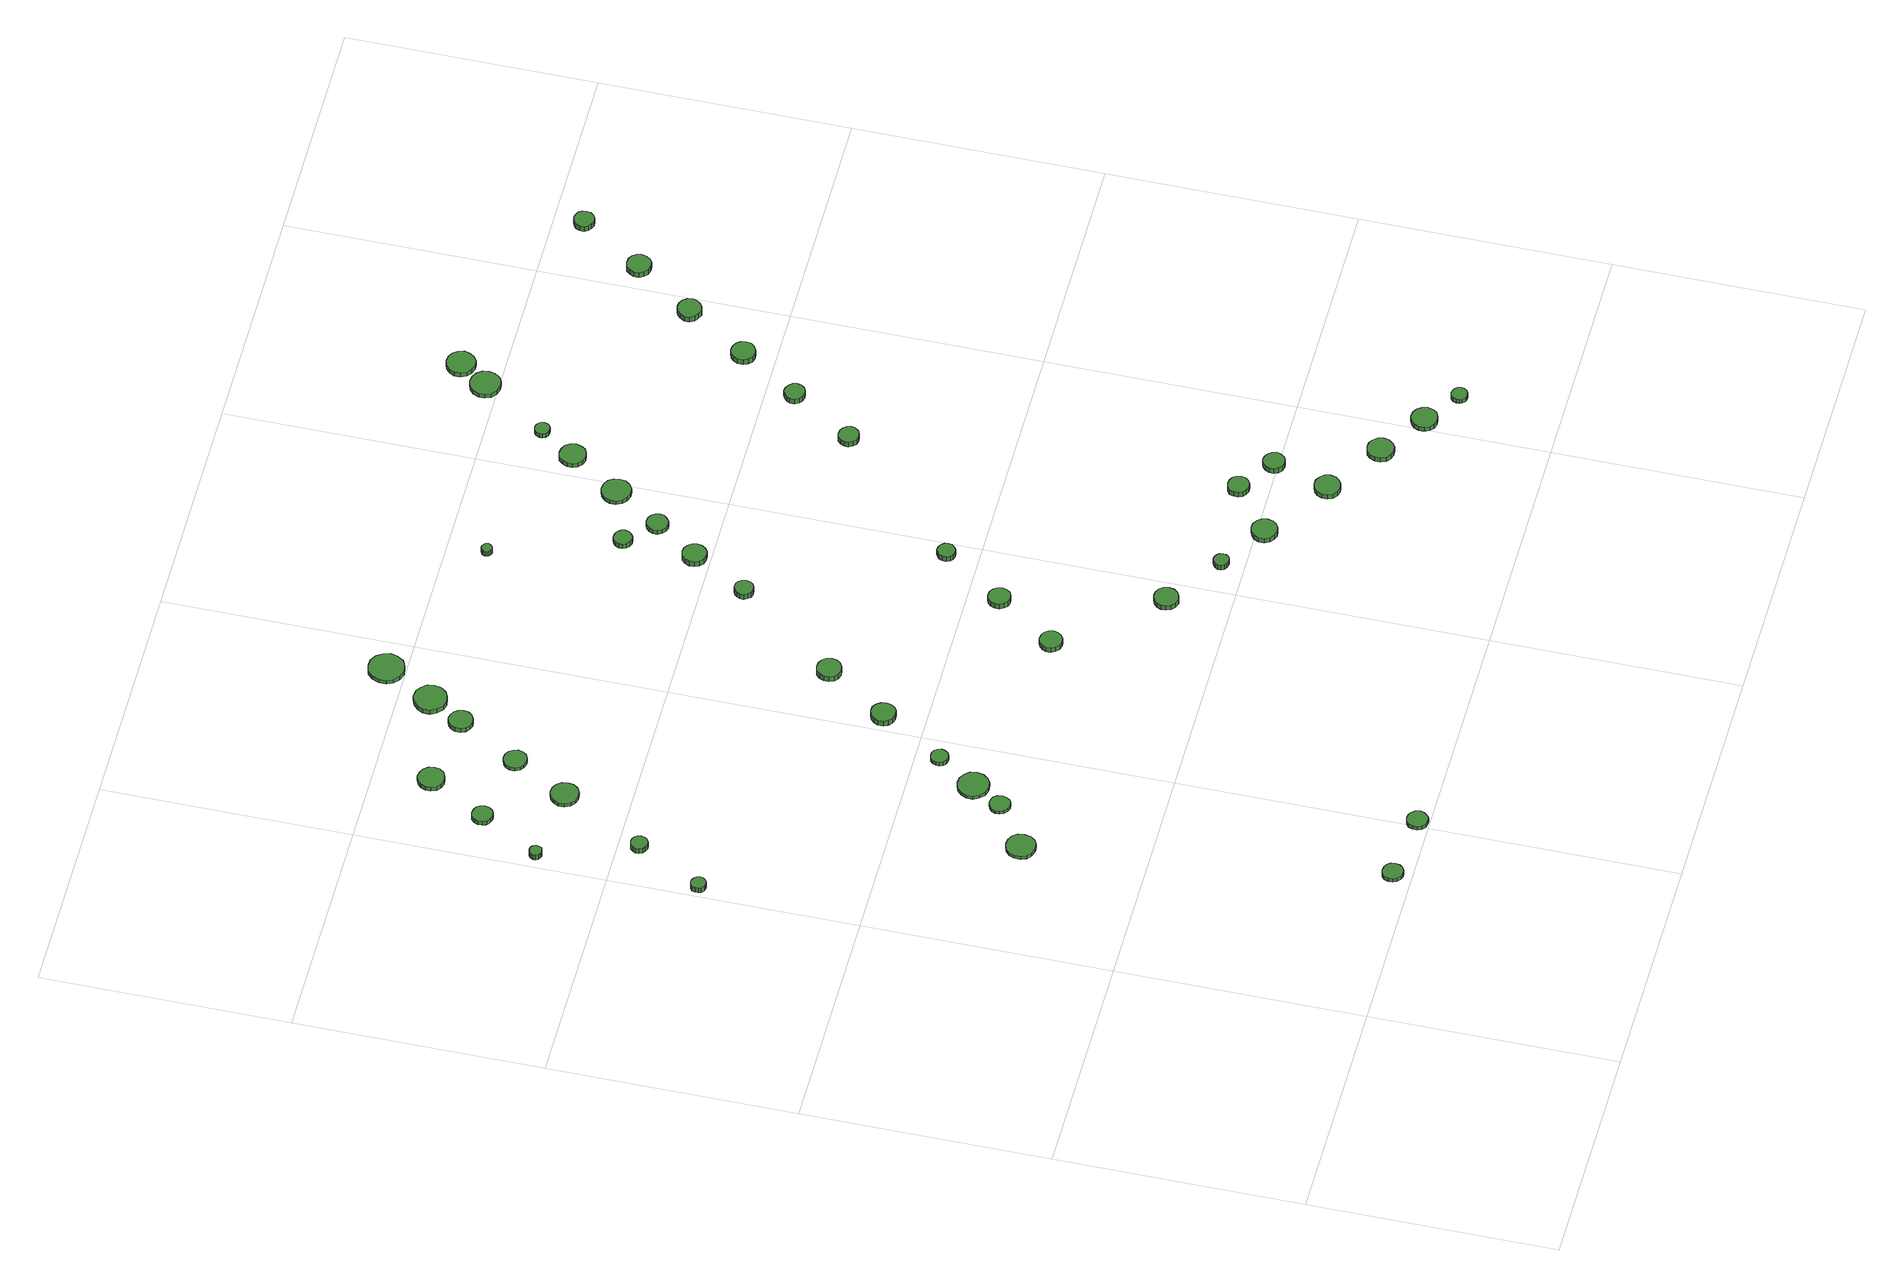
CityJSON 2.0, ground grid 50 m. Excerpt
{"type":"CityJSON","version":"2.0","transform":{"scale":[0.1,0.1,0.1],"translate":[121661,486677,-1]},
"CityObjects":{
"tree1":{"type":"SolitaryVegetationObject","attributes":{"function":"something"},"geometry":[{"type":"MultiSurface","lod":"1","boundaries":[[[0,1,2,3,4,5,6,7,8,9,10,11,12,13,14]],[[15,16,17,18,19,20,21,22,23,24,25,26,27,28,29]],[[0,29,28,1]],[[1,28,27,2]],[[2,27,26,3]],[[3,26,25,4]],[[4,25,24,5]],[[5,24,23,6]],[[6,23,22,7]],[[7,22,21,8]],[[8,21,20,9]],[[9,20,19,10]],[[10,19,18,11]],[[11,18,17,12]],[[12,17,16,13]],[[13,16,15,14]],[[14,15,29,0]]]}]},
"tree2":{"type":"SolitaryVegetationObject","attributes":{"function":"something"},"geometry":[{"type":"MultiSurface","lod":"1","boundaries":[[[30,31,32,33,34,35,36,37,38,39,40,41,42,43,44]],[[45,46,47,48,49,50,51,52,53,54,55,56,57,58,59]],[[30,59,58,31]],[[31,58,57,32]],[[32,57,56,33]],[[33,56,55,34]],[[34,55,54,35]],[[35,54,53,36]],[[36,53,52,37]],[[37,52,51,38]],[[38,51,50,39]],[[39,50,49,40]],[[40,49,48,41]],[[41,48,47,42]],[[42,47,46,43]],[[43,46,45,44]],[[44,45,59,30]]]}]},
"tree3":{"type":"SolitaryVegetationObject","attributes":{"function":"something"},"geometry":[{"type":"MultiSurface","lod":"1","boundaries":[[[60,61,62,63,64,65,66,67,68,69,70,71,72,73,74]],[[75,76,77,78,79,80,81,82,83,84,85,86,87,88,89]],[[60,89,88,61]],[[61,88,87,62]],[[62,87,86,63]],[[63,86,85,64]],[[64,85,84,65]],[[65,84,83,66]],[[66,83,82,67]],[[67,82,81,68]],[[68,81,80,69]],[[69,80,79,70]],[[70,79,78,71]],[[71,78,77,72]],[[72,77,76,73]],[[73,76,75,74]],[[74,75,89,60]]]}]},
"tree4":{"type":"SolitaryVegetationObject","attributes":{"function":"something"},"geometry":[{"type":"MultiSurface","lod":"1","boundaries":[[[90,91,92,93,94,95,96,97,98,99,100,101,102,103,104]],[[105,106,107,108,109,110,111,112,113,114,115,116,117,118,119]],[[90,119,118,91]],[[91,118,117,92]],[[92,117,116,93]],[[93,116,115,94]],[[94,115,114,95]],[[95,114,113,96]],[[96,113,112,97]],[[97,112,111,98]],[[98,111,110,99]],[[99,110,109,100]],[[100,109,108,101]],[[101,108,107,102]],[[102,107,106,103]],[[103,106,105,104]],[[104,105,119,90]]]}]},
"tree5":{"type":"SolitaryVegetationObject","attributes":{"function":"something"},"geometry":[{"type":"MultiSurface","lod":"1","boundaries":[[[120,121,122,123,124,125,126,127,128,129,130,131,132,133,134]],[[135,136,137,138,139,140,141,142,143,144,145,146,147,148,149]],[[120,149,148,121]],[[121,148,147,122]],[[122,147,146,123]],[[123,146,145,124]],[[124,145,144,125]],[[125,144,143,126]],[[126,143,142,127]],[[127,142,141,128]],[[128,141,140,129]],[[129,140,139,130]],[[130,139,138,131]],[[131,138,137,132]],[[132,137,136,133]],[[133,136,135,134]],[[134,135,149,120]]]}]},
"tree6":{"type":"SolitaryVegetationObject","attributes":{"function":"something"},"geometry":[{"type":"MultiSurface","lod":"1","boundaries":[[[150,151,152,153,154,155,156,157,158,159,160,161,162,163,164]],[[165,166,167,168,169,170,171,172,173,174,175,176,177,178,179]],[[150,179,178,151]],[[151,178,177,152]],[[152,177,176,153]],[[153,176,175,154]],[[154,175,174,155]],[[155,174,173,156]],[[156,173,172,157]],[[157,172,171,158]],[[158,171,170,159]],[[159,170,169,160]],[[160,169,168,161]],[[161,168,167,162]],[[162,167,166,163]],[[163,166,165,164]],[[164,165,179,150]]]}]},
"tree7":{"type":"SolitaryVegetationObject","attributes":{"function":"something"},"geometry":[{"type":"MultiSurface","lod":"1","boundaries":[[[180,181,182,183,184,185,186,187,188,189,190,191,192,193,194]],[[195,196,197,198,199,200,201,202,203,204,205,206,207,208,209]],[[180,209,208,181]],[[181,208,207,182]],[[182,207,206,183]],[[183,206,205,184]],[[184,205,204,185]],[[185,204,203,186]],[[186,203,202,187]],[[187,202,201,188]],[[188,201,200,189]],[[189,200,199,190]],[[190,199,198,191]],[[191,198,197,192]],[[192,197,196,193]],[[193,196,195,194]],[[194,195,209,180]]]}]},
"tree8":{"type":"SolitaryVegetationObject","attributes":{"function":"something"},"geometry":[{"type":"MultiSurface","lod":"1","boundaries":[[[210,211,212,213,214,215,216,217,218,219,220,221,222,223,224]],[[225,226,227,228,229,230,231,232,233,234,235,236,237,238,239]],[[210,239,238,211]],[[211,238,237,212]],[[212,237,236,213]],[[213,236,235,214]],[[214,235,234,215]],[[215,234,233,216]],[[216,233,232,217]],[[217,232,231,218]],[[218,231,230,219]],[[219,230,229,220]],[[220,229,228,221]],[[221,228,227,222]],[[222,227,226,223]],[[223,226,225,224]],[[224,225,239,210]]]}]},
"tree9":{"type":"SolitaryVegetationObject","attributes":{"function":"something"},"geometry":[{"type":"MultiSurface","lod":"1","boundaries":[[[240,241,242,243,244,245,246,247,248,249,250,251,252,253,254]],[[255,256,257,258,259,260,261,262,263,264,265,266,267,268,269]],[[240,269,268,241]],[[241,268,267,242]],[[242,267,266,243]],[[243,266,265,244]],[[244,265,264,245]],[[245,264,263,246]],[[246,263,262,247]],[[247,262,261,248]],[[248,261,260,249]],[[249,260,259,250]],[[250,259,258,251]],[[251,258,257,252]],[[252,257,256,253]],[[253,256,255,254]],[[254,255,269,240]]]}]},
"tree10":{"type":"SolitaryVegetationObject","attributes":{"function":"something"},"geometry":[{"type":"MultiSurface","lod":"1","boundaries":[[[270,271,272,273,274,275,276,277,278,279,280,281,282,283,284]],[[285,286,287,288,289,290,291,292,293,294,295,296,297,298,299]],[[270,299,298,271]],[[271,298,297,272]],[[272,297,296,273]],[[273,296,295,274]],[[274,295,294,275]],[[275,294,293,276]],[[276,293,292,277]],[[277,292,291,278]],[[278,291,290,279]],[[279,290,289,280]],[[280,289,288,281]],[[281,288,287,282]],[[282,287,286,283]],[[283,286,285,284]],[[284,285,299,270]]]}]},
"tree11":{"type":"SolitaryVegetationObject","attributes":{"function":"something"},"geometry":[{"type":"MultiSurface","lod":"1","boundaries":[[[300,301,302,303,304,305,306,307,308,309,310,311,312,313,314]],[[315,316,317,318,319,320,321,322,323,324,325,326,327,328,329]],[[300,329,328,301]],[[301,328,327,302]],[[302,327,326,303]],[[303,326,325,304]],[[304,325,324,305]],[[305,324,323,306]],[[306,323,322,307]],[[307,322,321,308]],[[308,321,320,309]],[[309,320,319,310]],[[310,319,318,311]],[[311,318,317,312]],[[312,317,316,313]],[[313,316,315,314]],[[314,315,329,300]]]}]},
"tree12":{"type":"SolitaryVegetationObject","attributes":{"function":"something"},"geometry":[{"type":"MultiSurface","lod":"1","boundaries":[[[330,331,332,333,334,335,336,337,338,339,340,341,342,343,344]],[[345,346,347,348,349,350,351,352,353,354,355,356,357,358,359]],[[330,359,358,331]],[[331,358,357,332]],[[332,357,356,333]],[[333,356,355,334]],[[334,355,354,335]],[[335,354,353,336]],[[336,353,352,337]],[[337,352,351,338]],[[338,351,350,339]],[[339,350,349,340]],[[340,349,348,341]],[[341,348,347,342]],[[342,347,346,343]],[[343,346,345,344]],[[344,345,359,330]]]}]},
"tree13":{"type":"SolitaryVegetationObject","attributes":{"function":"something"},"geometry":[{"type":"MultiSurface","lod":"1","boundaries":[[[360,361,362,363,364,365,366,367,368,369,370,371,372,373,374]],[[375,376,377,378,379,380,381,382,383,384,385,386,387,388,389]],[[360,389,388,361]],[[361,388,387,362]],[[362,387,386,363]],[[363,386,385,364]],[[364,385,384,365]],[[365,384,383,366]],[[366,383,382,367]],[[367,382,381,368]],[[368,381,380,369]],[[369,380,379,370]],[[370,379,378,371]],[[371,378,377,372]],[[372,377,376,373]],[[373,376,375,374]],[[374,375,389,360]]]}]},
"tree14":{"type":"SolitaryVegetationObject","attributes":{"function":"something"},"geometry":[{"type":"MultiSurface","lod":"1","boundaries":[[[390,391,392,393,394,395,396,397,398,399,400,401,402,403,404]],[[405,406,407,408,409,410,411,412,413,414,415,416,417,418,419]],[[390,419,418,391]],[[391,418,417,392]],[[392,417,416,393]],[[393,416,415,394]],[[394,415,414,395]],[[395,414,413,396]],[[396,413,412,397]],[[397,412,411,398]],[[398,411,410,399]],[[399,410,409,400]],[[400,409,408,401]],[[401,408,407,402]],[[402,407,406,403]],[[403,406,405,404]],[[404,405,419,390]]]}]},
"tree15":{"type":"SolitaryVegetationObject","attributes":{"function":"something"},"geometry":[{"type":"MultiSurface","lod":"1","boundaries":[[[420,421,422,423,424,425,426,427,428,429,430,431,432,433,434]],[[435,436,437,438,439,440,441,442,443,444,445,446,447,448,449]],[[420,449,448,421]],[[421,448,447,422]],[[422,447,446,423]],[[423,446,445,424]],[[424,445,444,425]],[[425,444,443,426]],[[426,443,442,427]],[[427,442,441,428]],[[428,441,440,429]],[[429,440,439,430]],[[430,439,438,431]],[[431,438,437,432]],[[432,437,436,433]],[[433,436,435,434]],[[434,435,449,420]]]}]},
"tree16":{"type":"SolitaryVegetationObject","attributes":{"function":"something"},"geometry":[{"type":"MultiSurface","lod":"1","boundaries":[[[450,451,452,453,454,455,456,457,458,459,460,461,462,463,464]],[[465,466,467,468,469,470,471,472,473,474,475,476,477,478,479]],[[450,479,478,451]],[[451,478,477,452]],[[452,477,476,453]],[[453,476,475,454]],[[454,475,474,455]],[[455,474,473,456]],[[456,473,472,457]],[[457,472,471,458]],[[458,471,470,459]],[[459,470,469,460]],[[460,469,468,461]],[[461,468,467,462]],[[462,467,466,463]],[[463,466,465,464]],[[464,465,479,450]]]}]},
"tree17":{"type":"SolitaryVegetationObject","attributes":{"function":"something"},"geometry":[{"type":"MultiSurface","lod":"1","boundaries":[[[480,481,482,483,484,485,486,487,488,489,490,491,492,493,494]],[[495,496,497,498,499,500,501,502,503,504,505,506,507,508,509]],[[480,509,508,481]],[[481,508,507,482]],[[482,507,506,483]],[[483,506,505,484]],[[484,505,504,485]],[[485,504,503,486]],[[486,503,502,487]],[[487,502,501,488]],[[488,501,500,489]],[[489,500,499,490]],[[490,499,498,491]],[[491,498,497,492]],[[492,497,496,493]],[[493,496,495,494]],[[494,495,509,480]]]}]},
"tree18":{"type":"SolitaryVegetationObject","attributes":{"function":"something"},"geometry":[{"type":"MultiSurface","lod":"1","boundaries":[[[510,511,512,513,514,515,516,517,518,519,520,521,522,523,524]],[[525,526,527,528,529,530,531,532,533,534,535,536,537,538,539]],[[510,539,538,511]],[[511,538,537,512]],[[512,537,536,513]],[[513,536,535,514]],[[514,535,534,515]],[[515,534,533,516]],[[516,533,532,517]],[[517,532,531,518]],[[518,531,530,519]],[[519,530,529,520]],[[520,529,528,521]],[[521,528,527,522]],[[522,527,526,523]],[[523,526,525,524]],[[524,525,539,510]]]}]},
"tree19":{"type":"SolitaryVegetationObject","attributes":{"function":"something"},"geometry":[{"type":"MultiSurface","lod":"1","boundaries":[[[540,541,542,543,544,545,546,547,548,549,550,551,552,553,554]],[[555,556,557,558,559,560,561,562,563,564,565,566,567,568,569]],[[540,569,568,541]],[[541,568,567,542]],[[542,567,566,543]],[[543,566,565,544]],[[544,565,564,545]],[[545,564,563,546]],[[546,563,562,547]],[[547,562,561,548]],[[548,561,560,549]],[[549,560,559,550]],[[550,559,558,551]],[[551,558,557,552]],[[552,557,556,553]],[[553,556,555,554]],[[554,555,569,540]]]}]},
"tree20":{"type":"SolitaryVegetationObject","attributes":{"function":"something"},"geometry":[{"type":"MultiSurface","lod":"1","boundaries":[[[570,571,572,573,574,575,576,577,578,579,580,581,582,583,584]],[[585,586,587,588,589,590,591,592,593,594,595,596,597,598,599]],[[570,599,598,571]],[[571,598,597,572]],[[572,597,596,573]],[[573,596,595,574]],[[574,595,594,575]],[[575,594,593,576]],[[576,593,592,577]],[[577,592,591,578]],[[578,591,590,579]],[[579,590,589,580]],[[580,589,588,581]],[[581,588,587,582]],[[582,587,586,583]],[[583,586,585,584]],[[584,585,599,570]]]}]},
"tree21":{"type":"SolitaryVegetationObject","attributes":{"function":"something"},"geometry":[{"type":"MultiSurface","lod":"1","boundaries":[[[600,601,602,603,604,605,606,607,608,609,610,611,612,613,614]],[[615,616,617,618,619,620,621,622,623,624,625,626,627,628,629]],[[600,629,628,601]],[[601,628,627,602]],[[602,627,626,603]],[[603,626,625,604]],[[604,625,624,605]],[[605,624,623,606]],[[606,623,622,607]],[[607,622,621,608]],[[608,621,620,609]],[[609,620,619,610]],[[610,619,618,611]],[[611,618,617,612]],[[612,617,616,613]],[[613,616,615,614]],[[614,615,629,600]]]}]},
"tree22":{"type":"SolitaryVegetationObject","attributes":{"function":"something"},"geometry":[{"type":"MultiSurface","lod":"1","boundaries":[[[630,631,632,633,634,635,636,637,638,639,640,641,642,643,644]],[[645,646,647,648,649,650,651,652,653,654,655,656,657,658,659]],[[630,659,658,631]],[[631,658,657,632]],[[632,657,656,633]],[[633,656,655,634]],[[634,655,654,635]],[[635,654,653,636]],[[636,653,652,637]],[[637,652,651,638]],[[638,651,650,639]],[[639,650,649,640]],[[640,649,648,641]],[[641,648,647,642]],[[642,647,646,643]],[[643,646,645,644]],[[644,645,659,630]]]}]},
"tree23":{"type":"SolitaryVegetationObject","attributes":{"function":"something"},"geometry":[{"type":"MultiSurface","lod":"1","boundaries":[[[660,661,662,663,664,665,666,667,668,669,670,671,672,673,674]],[[675,676,677,678,679,680,681,682,683,684,685,686,687,688,689]],[[660,689,688,661]],[[661,688,687,662]],[[662,687,686,663]],[[663,686,685,664]],[[664,685,684,665]],[[665,684,683,666]],[[666,683,682,667]],[[667,682,681,668]],[[668,681,680,669]],[[669,680,679,670]],[[670,679,678,671]],[[671,678,677,672]],[[672,677,676,673]],[[673,676,675,674]],[[674,675,689,660]]]}]},
"tree24":{"type":"SolitaryVegetationObject","attributes":{"function":"something"},"geometry":[{"type":"MultiSurface","lod":"1","boundaries":[[[690,691,692,693,694,695,696,697,698,699,700,701,702,703,704]],[[705,706,707,708,709,710,711,712,713,714,715,716,717,718,719]],[[690,719,718,691]],[[691,718,717,692]],[[692,717,716,693]],[[693,716,715,694]],[[694,715,714,695]],[[695,714,713,696]],[[696,713,712,697]],[[697,712,711,698]],[[698,711,710,699]],[[699,710,709,700]],[[700,709,708,701]],[[701,708,707,702]],[[702,707,706,703]],[[703,706,705,704]],[[704,705,719,690]]]}]},
"tree25":{"type":"SolitaryVegetationObject","attributes":{"function":"something"},"geometry":[{"type":"MultiSurface","lod":"1","boundaries":[[[720,721,722,723,724,725,726,727,728,729,730,731,732,733,734]],[[735,736,737,738,739,740,741,742,743,744,745,746,747,748,749]],[[720,749,748,721]],[[721,748,747,722]],[[722,747,746,723]],[[723,746,745,724]],[[724,745,744,725]],[[725,744,743,726]],[[726,743,742,727]],[[727,742,741,728]],[[728,741,740,729]],[[729,740,739,730]],[[730,739,738,731]],[[731,738,737,732]],[[732,737,736,733]],[[733,736,735,734]],[[734,735,749,720]]]}]},
"tree26":{"type":"SolitaryVegetationObject","attributes":{"function":"something"},"geometry":[{"type":"MultiSurface","lod":"1","boundaries":[[[750,751,752,753,754,755,756,757,758,759,760,761,762,763,764]],[[765,766,767,768,769,770,771,772,773,774,775,776,777,778,779]],[[750,779,778,751]],[[751,778,777,752]],[[752,777,776,753]],[[753,776,775,754]],[[754,775,774,755]],[[755,774,773,756]],[[756,773,772,757]],[[757,772,771,758]],[[758,771,770,759]],[[759,770,769,760]],[[760,769,768,761]],[[761,768,767,762]],[[762,767,766,763]],[[763,766,765,764]],[[764,765,779,750]]]}]},
"tree27":{"type":"SolitaryVegetationObject","attributes":{"function":"something"},"geometry":[{"type":"MultiSurface","lod":"1","boundaries":[[[780,781,782,783,784,785,786,787,788,789,790,791,792,793,794]],[[795,796,797,798,799,800,801,802,803,804,805,806,807,808,809]],[[780,809,808,781]],[[781,808,807,782]],[[782,807,806,783]],[[783,806,805,784]],[[784,805,804,785]],[[785,804,803,786]],[[786,803,802,787]],[[787,802,801,788]],[[788,801,800,789]],[[789,800,799,790]],[[790,799,798,791]],[[791,798,797,792]],[[792,797,796,793]],[[793,796,795,794]],[[794,795,809,780]]]}]},
"tree28":{"type":"SolitaryVegetationObject","attributes":{"function":"something"},"geometry":[{"type":"MultiSurface","lod":"1","boundaries":[[[810,811,812,813,814,815,816,817,818,819,820,821,822,823,824]],[[825,826,827,828,829,830,831,832,833,834,835,836,837,838,839]],[[810,839,838,811]],[[811,838,837,812]],[[812,837,836,813]],[[813,836,835,814]],[[814,835,834,815]],[[815,834,833,816]],[[816,833,832,817]],[[817,832,831,818]],[[818,831,830,819]],[[819,830,829,820]],[[820,829,828,821]],[[821,828,827,822]],[[822,827,826,823]],[[823,826,825,824]],[[824,825,839,810]]]}]},
"tree29":{"type":"SolitaryVegetationObject","attributes":{"function":"something"},"geometry":[{"type":"MultiSurface","lod":"1","boundaries":[[[840,841,842,843,844,845,846,847,848,849,850,851,852,853,854]],[[855,856,857,858,859,860,861,862,863,864,865,866,867,868,869]],[[840,869,868,841]],[[841,868,867,842]],[[842,867,866,843]],[[843,866,865,844]],[[844,865,864,845]],[[845,864,863,846]],[[846,863,862,847]],[[847,862,861,848]],[[848,861,860,849]],[[849,860,859,850]],[[850,859,858,851]],[[851,858,857,852]],[[852,857,856,853]],[[853,856,855,854]],[[854,855,869,840]]]}]},
"tree30":{"type":"SolitaryVegetationObject","attributes":{"function":"something"},"geometry":[{"type":"MultiSurface","lod":"1","boundaries":[[[870,871,872,873,874,875,876,877,878,879,880,881,882,883,884]],[[885,886,887,888,889,890,891,892,893,894,895,896,897,898,899]],[[870,899,898,871]],[[871,898,897,872]],[[872,897,896,873]],[[873,896,895,874]],[[874,895,894,875]],[[875,894,893,876]],[[876,893,892,877]],[[877,892,891,878]],[[878,891,890,879]],[[879,890,889,880]],[[880,889,888,881]],[[881,888,887,882]],[[882,887,886,883]],[[883,886,885,884]],[[884,885,899,870]]]}]},
"tree31":{"type":"SolitaryVegetationObject","attributes":{"function":"something"},"geometry":[{"type":"MultiSurface","lod":"1","boundaries":[[[900,901,902,903,904,905,906,907,908,909,910,911,912,913,914]],[[915,916,917,918,919,920,921,922,923,924,925,926,927,928,929]],[[900,929,928,901]],[[901,928,927,902]],[[902,927,926,903]],[[903,926,925,904]],[[904,925,924,905]],[[905,924,923,906]],[[906,923,922,907]],[[907,922,921,908]],[[908,921,920,909]],[[909,920,919,910]],[[910,919,918,911]],[[911,918,917,912]],[[912,917,916,913]],[[913,916,915,914]],[[914,915,929,900]]]}]},
"tree32":{"type":"SolitaryVegetationObject","attributes":{"function":"something"},"geometry":[{"type":"MultiSurface","lod":"1","boundaries":[[[930,931,932,933,934,935,936,937,938,939,940,941,942,943,944]],[[945,946,947,948,949,950,951,952,953,954,955,956,957,958,959]],[[930,959,958,931]],[[931,958,957,932]],[[932,957,956,933]],[[933,956,955,934]],[[934,955,954,935]],[[935,954,953,936]],[[936,953,952,937]],[[937,952,951,938]],[[938,951,950,939]],[[939,950,949,940]],[[940,949,948,941]],[[941,948,947,942]],[[942,947,946,943]],[[943,946,945,944]],[[944,945,959,930]]]}]},
"tree33":{"type":"SolitaryVegetationObject","attributes":{"function":"something"},"geometry":[{"type":"MultiSurface","lod":"1","boundaries":[[[960,961,962,963,964,965,966,967,968,969,970,971,972,973,974]],[[975,976,977,978,979,980,981,982,983,984,985,986,987,988,989]],[[960,989,988,961]],[[961,988,987,962]],[[962,987,986,963]],[[963,986,985,964]],[[964,985,984,965]],[[965,984,983,966]],[[966,983,982,967]],[[967,982,981,968]],[[968,981,980,969]],[[969,980,979,970]],[[970,979,978,971]],[[971,978,977,972]],[[972,977,976,973]],[[973,976,975,974]],[[974,975,989,960]]]}]},
"tree34":{"type":"SolitaryVegetationObject","attributes":{"function":"something"},"geometry":[{"type":"MultiSurface","lod":"1","boundaries":[[[990,991,992,993,994,995,996,997,998,999,1000,1001,1002,1003,1004]],[[1005,1006,1007,1008,1009,1010,1011,1012,1013,1014,1015,1016,1017,1018,1019]],[[990,1019,1018,991]],[[991,1018,1017,992]],[[992,1017,1016,993]],[[993,1016,1015,994]],[[994,1015,1014,995]],[[995,1014,1013,996]],[[996,1013,1012,997]],[[997,1012,1011,998]],[[998,1011,1010,999]],[[999,1010,1009,1000]],[[1000,1009,1008,1001]],[[1001,1008,1007,1002]],[[1002,1007,1006,1003]],[[1003,1006,1005,1004]],[[1004,1005,1019,990]]]}]},
"tree35":{"type":"SolitaryVegetationObject","attributes":{"function":"something"},"geometry":[{"type":"MultiSurface","lod":"1","boundaries":[[[1020,1021,1022,1023,1024,1025,1026,1027,1028,1029,1030,1031,1032,1033,1034]],[[1035,1036,1037,1038,1039,1040,1041,1042,1043,1044,1045,1046,1047,1048,1049]],[[1020,1049,1048,1021]],[[1021,1048,1047,1022]],[[1022,1047,1046,1023]],[[1023,1046,1045,1024]],[[1024,1045,1044,1025]],[[1025,1044,1043,1026]],[[1026,1043,1042,1027]],[[1027,1042,1041,1028]],[[1028,1041,1040,1029]],[[1029,1040,1039,1030]],[[1030,1039,1038,1031]],[[1031,1038,1037,1032]],[[1032,1037,1036,1033]],[[1033,1036,1035,1034]],[[1034,1035,1049,1020]]]}]},
"tree36":{"type":"SolitaryVegetationObject","attributes":{"function":"something"},"geometry":[{"type":"MultiSurface","lod":"1","boundaries":[[[1050,1051,1052,1053,1054,1055,1056,1057,1058,1059,1060,1061,1062,1063,1064]],[[1065,1066,1067,1068,1069,1070,1071,1072,1073,1074,1075,1076,1077,1078,1079]],[[1050,1079,1078,1051]],[[1051,1078,1077,1052]],[[1052,1077,1076,1053]],[[1053,1076,1075,1054]],[[1054,1075,1074,1055]],[[1055,1074,1073,1056]],[[1056,1073,1072,1057]],[[1057,1072,1071,1058]],[[1058,1071,1070,1059]],[[1059,1070,1069,1060]],[[1060,1069,1068,1061]],[[1061,1068,1067,1062]],[[1062,1067,1066,1063]],[[1063,1066,1065,1064]],[[1064,1065,1079,1050]]]}]},
"tree37":{"type":"SolitaryVegetationObject","attributes":{"function":"something"},"geometry":[{"type":"MultiSurface","lod":"1","boundaries":[[[1080,1081,1082,1083,1084,1085,1086,1087,1088,1089,1090,1091,1092,1093,1094]],[[1095,1096,1097,1098,1099,1100,1101,1102,1103,1104,1105,1106,1107,1108,1109]],[[1080,1109,1108,1081]],[[1081,1108,1107,1082]],[[1082,1107,1106,1083]],[[1083,1106,1105,1084]],[[1084,1105,1104,1085]],[[1085,1104,1103,1086]],[[1086,1103,1102,1087]],[[1087,1102,1101,1088]],[[1088,1101,1100,1089]],[[1089,1100,1099,1090]],[[1090,1099,1098,1091]],[[1091,1098,1097,1092]],[[1092,1097,1096,1093]],[[1093,1096,1095,1094]],[[1094,1095,1109,1080]]]}]},
"tree38":{"type":"SolitaryVegetationObject","attributes":{"function":"something"},"geometry":[{"type":"MultiSurface","lod":"1","boundaries":[[[1110,1111,1112,1113,1114,1115,1116,1117,1118,1119,1120,1121,1122,1123,1124]],[[1125,1126,1127,1128,1129,1130,1131,1132,1133,1134,1135,1136,1137,1138,1139]],[[1110,1139,1138,1111]],[[1111,1138,1137,1112]],[[1112,1137,1136,1113]],[[1113,1136,1135,1114]],[[1114,1135,1134,1115]],[[1115,1134,1133,1116]],[[1116,1133,1132,1117]],[[1117,1132,1131,1118]],[[1118,1131,1130,1119]],[[1119,1130,1129,1120]],[[1120,1129,1128,1121]],[[1121,1128,1127,1122]],[[1122,1127,1126,1123]],[[1123,1126,1125,1124]],[[1124,1125,1139,1110]]]}]},
"tree39":{"type":"SolitaryVegetationObject","attributes":{"function":"something"},"geometry":[{"type":"MultiSurface","lod":"1","boundaries":[[[1140,1141,1142,1143,1144,1145,1146,1147,1148,1149,1150,1151,1152,1153,1154]],[[1155,1156,1157,1158,1159,1160,1161,1162,1163,1164,1165,1166,1167,1168,1169]],[[1140,1169,1168,1141]],[[1141,1168,1167,1142]],[[1142,1167,1166,1143]],[[1143,1166,1165,1144]],[[1144,1165,1164,1145]],[[1145,1164,1163,1146]],[[1146,1163,1162,1147]],[[1147,1162,1161,1148]],[[1148,1161,1160,1149]],[[1149,1160,1159,1150]],[[1150,1159,1158,1151]],[[1151,1158,1157,1152]],[[1152,1157,1156,1153]],[[1153,1156,1155,1154]],[[1154,1155,1169,1140]]]}]},
"tree40":{"type":"SolitaryVegetationObject","attributes":{"function":"something"},"geometry":[{"type":"MultiSurface","lod":"1","boundaries":[[[1170,1171,1172,1173,1174,1175,1176,1177,1178,1179,1180,1181,1182,1183,1184]],[[1185,1186,1187,1188,1189,1190,1191,1192,1193,1194,1195,1196,1197,1198,1199]],[[1170,1199,1198,1171]],[[1171,1198,1197,1172]],[[1172,1197,1196,1173]],[[1173,1196,1195,1174]],[[1174,1195,1194,1175]],[[1175,1194,1193,1176]],[[1176,1193,1192,1177]],[[1177,1192,1191,1178]],[[1178,1191,1190,1179]],[[1179,1190,1189,1180]],[[1180,1189,1188,1181]],[[1181,1188,1187,1182]],[[1182,1187,1186,1183]],[[1183,1186,1185,1184]],[[1184,1185,1199,1170]]]}]},
"tree41":{"type":"SolitaryVegetationObject","attributes":{"function":"something"},"geometry":[{"type":"MultiSurface","lod":"1","boundaries":[[[1200,1201,1202,1203,1204,1205,1206,1207,1208,1209,1210,1211,1212,1213,1214]],[[1215,1216,1217,1218,1219,1220,1221,1222,1223,1224,1225,1226,1227,1228,1229]],[[1200,1229,1228,1201]],[[1201,1228,1227,1202]],[[1202,1227,1226,1203]],[[1203,1226,1225,1204]],[[1204,1225,1224,1205]],[[1205,1224,1223,1206]],[[1206,1223,1222,1207]],[[1207,1222,1221,1208]],[[1208,1221,1220,1209]],[[1209,1220,1219,1210]],[[1210,1219,1218,1211]],[[1211,1218,1217,1212]],[[1212,1217,1216,1213]],[[1213,1216,1215,1214]],[[1214,1215,1229,1200]]]}]},
"tree42":{"type":"SolitaryVegetationObject","attributes":{"function":"something"},"geometry":[{"type":"MultiSurface","lod":"1","boundaries":[[[1230,1231,1232,1233,1234,1235,1236,1237,1238,1239,1240,1241,1242,1243,1244]],[[1245,1246,1247,1248,1249,1250,1251,1252,1253,1254,1255,1256,1257,1258,1259]],[[1230,1259,1258,1231]],[[1231,1258,1257,1232]],[[1232,1257,1256,1233]],[[1233,1256,1255,1234]],[[1234,1255,1254,1235]],[[1235,1254,1253,1236]],[[1236,1253,1252,1237]],[[1237,1252,1251,1238]],[[1238,1251,1250,1239]],[[1239,1250,1249,1240]],[[1240,1249,1248,1241]],[[1241,1248,1247,1242]],[[1242,1247,1246,1243]],[[1243,1246,1245,1244]],[[1244,1245,1259,1230]]]}]},
"tree43":{"type":"SolitaryVegetationObject","attributes":{"function":"something"},"geometry":[{"type":"MultiSurface","lod":"1","boundaries":[[[1260,1261,1262,1263,1264,1265,1266,1267,1268,1269,1270,1271,1272,1273,1274]],[[1275,1276,1277,1278,1279,1280,1281,1282,1283,1284,1285,1286,1287,1288,1289]],[[1260,1289,1288,1261]],[[1261,1288,1287,1262]],[[1262,1287,1286,1263]],[[1263,1286,1285,1264]],[[1264,1285,1284,1265]],[[1265,1284,1283,1266]],[[1266,1283,1282,1267]],[[1267,1282,1281,1268]],[[1268,1281,1280,1269]],[[1269,1280,1279,1270]],[[1270,1279,1278,1271]],[[1271,1278,1277,1272]],[[1272,1277,1276,1273]],[[1273,1276,1275,1274]],[[1274,1275,1289,1260]]]}]},
"tree44":{"type":"SolitaryVegetationObject","attributes":{"function":"something"},"geometry":[{"type":"MultiSurface","lod":"1","boundaries":[[[1290,1291,1292,1293,1294,1295,1296,1297,1298,1299,1300,1301,1302,1303,1304]],[[1305,1306,1307,1308,1309,1310,1311,1312,1313,1314,1315,1316,1317,1318,1319]],[[1290,1319,1318,1291]],[[1291,1318,1317,1292]],[[1292,1317,1316,1293]],[[1293,1316,1315,1294]],[[1294,1315,1314,1295]],[[1295,1314,1313,1296]],[[1296,1313,1312,1297]],[[1297,1312,1311,1298]],[[1298,1311,1310,1299]],[[1299,1310,1309,1300]],[[1300,1309,1308,1301]],[[1301,1308,1307,1302]],[[1302,1307,1306,1303]],[[1303,1306,1305,1304]],[[1304,1305,1319,1290]]]}]},
"tree45":{"type":"SolitaryVegetationObject","attributes":{"function":"something"},"geometry":[{"type":"MultiSurface","lod":"1","boundaries":[[[1320,1321,1322,1323,1324,1325,1326,1327,1328,1329,1330,1331,1332,1333,1334]],[[1335,1336,1337,1338,1339,1340,1341,1342,1343,1344,1345,1346,1347,1348,1349]],[[1320,1349,1348,1321]],[[1321,1348,1347,1322]],[[1322,1347,1346,1323]],[[1323,1346,1345,1324]],[[1324,1345,1344,1325]],[[1325,1344,1343,1326]],[[1326,1343,1342,1327]],[[1327,1342,1341,1328]],[[1328,1341,1340,1329]],[[1329,1340,1339,1330]],[[1330,1339,1338,1331]],[[1331,1338,1337,1332]],[[1332,1337,1336,1333]],[[1333,1336,1335,1334]],[[1334,1335,1349,1320]]]}]},
"tree46":{"type":"SolitaryVegetationObject","attributes":{"function":"something"},"geometry":[{"type":"MultiSurface","lod":"1","boundaries":[[[1350,1351,1352,1353,1354,1355,1356,1357,1358,1359,1360,1361,1362,1363,1364]],[[1365,1366,1367,1368,1369,1370,1371,1372,1373,1374,1375,1376,1377,1378,1379]],[[1350,1379,1378,1351]],[[1351,1378,1377,1352]],[[1352,1377,1376,1353]],[[1353,1376,1375,1354]],[[1354,1375,1374,1355]],[[1355,1374,1373,1356]],[[1356,1373,1372,1357]],[[1357,1372,1371,1358]],[[1358,1371,1370,1359]],[[1359,1370,1369,1360]],[[1360,1369,1368,1361]],[[1361,1368,1367,1362]],[[1362,1367,1366,1363]],[[1363,1366,1365,1364]],[[1364,1365,1379,1350]]]}]}
},
"vertices":[
[389,39,17],[388,47,17],[383,54,17],[375,58,17],[367,59,17],[359,57,17],[352,51,17],[349,43,17],[349,34,17],[352,27,17],[359,21,17],[367,18,17],[375,19,17],[383,23,17],[388,30,17],[388,30,8],[383,23,8],[375,19,8],[367,18,8],[359,21,8],[352,27,8],[349,34,8],[349,43,8],[352,51,8],[359,57,8],[367,59,8],[375,58,8],[383,54,8],[388,47,8],[389,39,8],
[36,1324,24],[35,1330,24],[31,1335,24],[26,1338,24],[20,1339,24],[14,1337,24],[9,1333,24],[7,1327,24],[7,1321,24],[9,1315,24],[14,1311,24],[20,1309,24],[26,1310,24],[31,1313,24],[35,1318,24],[35,1318,11],[31,1313,11],[26,1310,11],[20,1309,11],[14,1311,11],[9,1315,11],[7,1321,11],[7,1327,11],[9,1333,11],[14,1337,11],[20,1339,11],[26,1338,11],[31,1335,11],[35,1330,11],[36,1324,11],
[295,747,17],[293,759,17],[286,769,17],[275,775,17],[263,776,17],[251,772,17],[242,764,17],[238,753,17],[238,741,17],[242,730,17],[251,722,17],[263,718,17],[275,719,17],[286,725,17],[293,735,17],[293,735,9],[286,725,9],[275,719,9],[263,718,9],[251,722,9],[242,730,9],[238,741,9],[238,753,9],[242,764,9],[251,772,9],[263,776,9],[275,775,9],[286,769,9],[293,759,9],[295,747,9],
[532,24,17],[530,33,17],[525,40,17],[518,44,17],[509,45,17],[501,43,17],[494,37,17],[491,29,17],[491,20,17],[494,12,17],[501,6,17],[509,4,17],[518,4,17],[525,9,17],[530,16,17],[530,16,8],[525,9,8],[518,4,8],[509,4,8],[501,6,8],[494,12,8],[491,20,8],[491,29,8],[494,37,8],[501,43,8],[509,45,8],[518,44,8],[525,40,8],[530,33,8],[532,24,8],
[45,1648,20],[44,1653,20],[41,1657,20],[36,1660,20],[31,1660,20],[26,1659,20],[22,1655,20],[20,1650,20],[20,1645,20],[22,1640,20],[26,1637,20],[31,1635,20],[36,1636,20],[41,1638,20],[44,1643,20],[44,1643,7],[41,1638,7],[36,1636,7],[31,1635,7],[26,1637,7],[22,1640,7],[20,1645,7],[20,1650,7],[22,1655,7],[26,1659,7],[31,1660,7],[36,1660,7],[41,1657,7],[44,1653,7],[45,1648,7],
[111,1458,25],[110,1465,25],[106,1471,25],[100,1474,25],[93,1475,25],[86,1473,25],[81,1468,25],[78,1462,25],[78,1455,25],[81,1448,25],[86,1444,25],[93,1441,25],[100,1442,25],[106,1446,25],[110,1451,25],[110,1451,12],[106,1446,12],[100,1442,12],[93,1441,12],[86,1444,12],[81,1448,12],[78,1455,12],[78,1462,12],[81,1468,12],[86,1473,12],[93,1475,12],[100,1474,12],[106,1471,12],[110,1465,12],[111,1458,12],
[384,812,15],[382,821,15],[377,828,15],[370,832,15],[361,833,15],[353,830,15],[346,824,15],[343,816,15],[343,808,15],[346,800,15],[353,794,15],[361,791,15],[370,792,15],[377,796,15],[382,804,15],[382,804,8],[377,796,8],[370,792,8],[361,791,8],[353,794,8],[346,800,8],[343,808,8],[343,816,8],[346,824,8],[353,830,8],[361,833,8],[370,832,8],[377,828,8],[382,821,8],[384,812,8],
[124,1770,17],[122,1778,17],[117,1785,17],[110,1789,17],[101,1790,17],[93,1788,17],[86,1782,17],[83,1774,17],[83,1765,17],[86,1757,17],[93,1752,17],[101,1749,17],[110,1750,17],[117,1754,17],[122,1761,17],[122,1761,7],[117,1754,7],[110,1750,7],[101,1749,7],[93,1752,7],[86,1757,7],[83,1765,7],[83,1774,7],[86,1782,7],[93,1788,7],[101,1790,7],[110,1789,7],[117,1785,7],[122,1778,7],[124,1770,7],
[430,873,16],[428,886,16],[420,896,16],[409,903,16],[396,904,16],[383,900,16],[374,891,16],[368,880,16],[368,867,16],[374,855,16],[383,846,16],[396,842,16],[409,843,16],[420,850,16],[428,860,16],[428,860,8],[420,850,8],[409,843,8],[396,842,8],[383,846,8],[374,855,8],[368,867,8],[368,880,8],[374,891,8],[383,900,8],[396,904,8],[409,903,8],[420,896,8],[428,886,8],[430,873,8],
[220,1629,16],[218,1640,16],[211,1650,16],[201,1656,16],[189,1657,16],[178,1653,16],[170,1645,16],[165,1635,16],[165,1623,16],[170,1612,16],[178,1605,16],[189,1601,16],[201,1602,16],[211,1608,16],[218,1617,16],[218,1617,8],[211,1608,8],[201,1602,8],[189,1601,8],[178,1605,8],[170,1612,8],[165,1623,8],[165,1635,8],[170,1645,8],[178,1653,8],[189,1657,8],[201,1656,8],[211,1650,8],[218,1640,8],[220,1629,8],
[199,1887,16],[197,1898,16],[190,1907,16],[180,1912,16],[169,1914,16],[159,1910,16],[151,1903,16],[146,1893,16],[146,1882,16],[151,1871,16],[159,1864,16],[169,1861,16],[180,1862,16],[190,1867,16],[197,1876,16],[197,1876,6],[190,1867,6],[180,1862,6],[169,1861,6],[159,1864,6],[151,1871,6],[146,1882,6],[146,1893,6],[151,1903,6],[159,1910,6],[169,1914,6],[180,1912,6],[190,1907,6],[197,1898,6],[199,1887,6],
[472,953,17],[470,960,17],[466,966,17],[459,970,17],[452,970,17],[445,968,17],[440,963,17],[437,956,17],[437,949,17],[440,942,17],[445,938,17],[452,935,17],[459,936,17],[466,940,17],[470,946,17],[470,946,8],[466,940,8],[459,936,8],[452,935,8],[445,938,8],[440,942,8],[437,949,8],[437,956,8],[440,963,8],[445,968,8],[452,970,8],[459,970,8],[466,966,8],[470,960,8],[472,953,8],
[281,1742,15],[278,1751,15],[273,1759,15],[264,1764,15],[255,1765,15],[245,1762,15],[238,1756,15],[234,1747,15],[234,1737,15],[238,1728,15],[245,1722,15],[255,1719,15],[264,1720,15],[273,1724,15],[278,1732,15],[278,1732,7],[273,1724,7],[264,1720,7],[255,1719,7],[245,1722,7],[238,1728,7],[234,1737,7],[234,1747,7],[238,1756,7],[245,1762,7],[255,1765,7],[264,1764,7],[273,1759,7],[278,1751,7],[281,1742,7],
[560,1084,21],[558,1093,21],[552,1102,21],[544,1107,21],[533,1108,21],[524,1105,21],[516,1098,21],[512,1089,21],[512,1078,21],[516,1069,21],[524,1062,21],[533,1059,21],[544,1060,21],[552,1065,21],[558,1074,21],[558,1074,8],[552,1065,8],[544,1060,8],[533,1059,8],[524,1062,8],[516,1069,8],[512,1078,8],[512,1089,8],[516,1098,8],[524,1105,8],[533,1108,8],[544,1107,8],[552,1102,8],[558,1093,8],[560,1084,8],
[354,1867,17],[352,1877,17],[346,1885,17],[337,1890,17],[328,1891,17],[318,1888,17],[311,1881,17],[307,1872,17],[307,1862,17],[311,1853,17],[318,1847,17],[328,1843,17],[337,1844,17],[346,1849,17],[352,1857,17],[352,1857,6],[346,1849,6],[337,1844,6],[328,1843,6],[318,1847,6],[311,1853,6],[307,1862,6],[307,1872,6],[311,1881,6],[318,1888,6],[328,1891,6],[337,1890,6],[346,1885,6],[352,1877,6],[354,1867,6],
[404,1937,17],[402,1950,17],[393,1961,17],[382,1968,17],[368,1970,17],[355,1965,17],[345,1956,17],[339,1944,17],[339,1930,17],[345,1918,17],[355,1908,17],[368,1904,17],[382,1906,17],[393,1912,17],[402,1924,17],[402,1924,6],[393,1912,6],[382,1906,6],[368,1904,6],[355,1908,6],[345,1918,6],[339,1930,6],[339,1944,6],[345,1956,6],[355,1965,6],[368,1970,6],[382,1968,6],[393,1961,6],[402,1950,6],[404,1937,6],
[641,1210,28],[639,1220,28],[633,1228,28],[624,1233,28],[614,1234,28],[604,1231,28],[597,1224,28],[593,1215,28],[593,1205,28],[597,1195,28],[604,1189,28],[614,1186,28],[624,1187,28],[633,1192,28],[639,1200,28],[639,1200,15],[633,1192,15],[624,1187,15],[614,1186,15],[604,1189,15],[597,1195,15],[593,1205,15],[593,1215,15],[597,1224,15],[604,1231,15],[614,1234,15],[624,1233,15],[633,1228,15],[639,1220,15],[641,1210,15],
[818,816,19],[816,825,19],[810,833,19],[802,837,19],[793,838,19],[784,835,19],[777,829,19],[773,821,19],[773,811,19],[777,803,19],[784,796,19],[793,793,19],[802,794,19],[810,799,19],[816,807,19],[816,807,7],[810,799,7],[802,794,7],[793,793,7],[784,796,7],[777,803,7],[773,811,7],[773,821,7],[777,829,7],[784,835,7],[793,838,7],[802,837,7],[810,833,7],[816,825,7],[818,816,7],
[466,2038,15],[462,2052,15],[454,2064,15],[441,2072,15],[426,2073,15],[412,2069,15],[401,2059,15],[395,2045,15],[395,2030,15],[401,2017,15],[412,2007,15],[426,2002,15],[441,2004,15],[454,2011,15],[462,2023,15],[462,2023,6],[454,2011,6],[441,2004,6],[426,2002,6],[412,2007,6],[401,2017,6],[395,2030,6],[395,2045,6],[401,2059,6],[412,2069,6],[426,2073,6],[441,2072,6],[454,2064,6],[462,2052,6],[466,2038,6],
[979,627,19],[977,637,19],[971,645,19],[962,650,19],[952,651,19],[942,648,19],[935,641,19],[931,632,19],[931,622,19],[935,612,19],[942,606,19],[952,602,19],[962,604,19],[971,609,19],[977,617,19],[977,617,7],[971,609,7],[962,604,7],[952,602,7],[942,606,7],[935,612,7],[931,622,7],[931,632,7],[935,641,7],[942,648,7],[952,651,7],[962,650,7],[971,645,7],[977,637,7],[979,627,7],
[902,938,20],[900,947,20],[895,954,20],[887,959,20],[878,960,20],[869,957,20],[863,951,20],[859,942,20],[859,933,20],[863,925,20],[869,919,20],[878,916,20],[887,917,20],[895,921,20],[900,929,20],[900,929,7],[895,921,7],[887,917,7],[878,916,7],[869,919,7],[863,925,7],[859,933,7],[859,942,7],[863,951,7],[869,957,7],[878,960,7],[887,959,7],[895,954,7],[900,947,7],[902,938,7],
[797,1417,30],[795,1425,30],[791,1431,30],[784,1435,30],[776,1436,30],[768,1433,30],[763,1428,30],[759,1421,30],[759,1413,30],[763,1406,30],[768,1400,30],[776,1398,30],[784,1399,30],[791,1403,30],[795,1409,30],[795,1409,17],[791,1403,17],[784,1399,17],[776,1398,17],[768,1400,17],[763,1406,17],[759,1413,17],[759,1421,17],[763,1428,17],[768,1433,17],[776,1436,17],[784,1435,17],[791,1431,17],[795,1425,17],[797,1417,17],
[1088,547,19],[1087,553,19],[1083,558,19],[1077,562,19],[1071,562,19],[1065,560,19],[1060,556,19],[1057,550,19],[1057,544,19],[1060,538,19],[1065,534,19],[1071,532,19],[1077,532,19],[1083,535,19],[1087,541,19],[1087,541,7],[1083,535,7],[1077,532,7],[1071,532,7],[1065,534,7],[1060,538,7],[1057,544,7],[1057,550,7],[1060,556,7],[1065,560,7],[1071,562,7],[1077,562,7],[1083,558,7],[1087,553,7],[1088,547,7],
[986,1064,24],[985,1071,24],[980,1077,24],[974,1081,24],[966,1082,24],[959,1079,24],[954,1074,24],[951,1068,24],[951,1060,24],[954,1053,24],[959,1048,24],[966,1046,24],[974,1047,24],[980,1051,24],[985,1057,24],[985,1057,11],[980,1051,11],[974,1047,11],[966,1046,11],[959,1048,11],[954,1053,11],[951,1060,11],[951,1068,11],[954,1074,11],[959,1079,11],[966,1082,11],[974,1081,11],[980,1077,11],[985,1071,11],[986,1064,11],
[874,1532,21],[872,1542,21],[866,1550,21],[858,1555,21],[848,1556,21],[838,1553,21],[831,1546,21],[827,1537,21],[827,1527,21],[831,1518,21],[838,1511,21],[848,1508,21],[858,1509,21],[866,1514,21],[872,1522,21],[872,1522,8],[866,1514,8],[858,1509,8],[848,1508,8],[838,1511,8],[831,1518,8],[827,1527,8],[827,1537,8],[831,1546,8],[838,1553,8],[848,1556,8],[858,1555,8],[866,1550,8],[872,1542,8],[874,1532,8],
[1195,485,19],[1193,496,19],[1187,504,19],[1177,510,19],[1167,511,19],[1157,507,19],[1149,500,19],[1144,490,19],[1144,480,19],[1149,470,19],[1157,463,19],[1167,459,19],[1177,461,19],[1187,466,19],[1193,475,19],[1193,475,7],[1187,466,7],[1177,461,7],[1167,459,7],[1157,463,7],[1149,470,7],[1144,480,7],[1144,490,7],[1149,500,7],[1157,507,7],[1167,511,7],[1177,510,7],[1187,504,7],[1193,496,7],[1195,485,7],
[780,1922,22],[779,1926,22],[776,1930,22],[772,1932,22],[768,1933,22],[764,1931,22],[760,1928,22],[759,1924,22],[759,1920,22],[760,1916,22],[764,1913,22],[768,1911,22],[772,1912,22],[776,1914,22],[779,1918,22],[779,1918,9],[776,1914,9],[772,1912,9],[768,1911,9],[764,1913,9],[760,1916,9],[759,1920,9],[759,1924,9],[760,1928,9],[764,1931,9],[768,1933,9],[772,1932,9],[776,1930,9],[779,1926,9],[780,1922,9],
[879,1676,18],[877,1683,18],[872,1689,18],[866,1693,18],[858,1694,18],[851,1691,18],[845,1686,18],[842,1679,18],[842,1672,18],[845,1665,18],[851,1660,18],[858,1657,18],[866,1658,18],[872,1662,18],[877,1668,18],[877,1668,6],[872,1662,6],[866,1658,6],[858,1657,6],[851,1660,6],[845,1665,6],[842,1672,6],[842,1679,6],[845,1686,6],[851,1691,6],[858,1694,6],[866,1693,6],[872,1689,6],[877,1683,6],[879,1676,6],
[936,1621,17],[934,1629,17],[928,1637,17],[921,1641,17],[912,1642,17],[904,1639,17],[897,1633,17],[893,1625,17],[893,1616,17],[897,1608,17],[904,1602,17],[912,1599,17],[921,1600,17],[928,1605,17],[934,1612,17],[934,1612,6],[928,1605,6],[921,1600,6],[912,1599,6],[904,1602,6],[897,1608,6],[893,1616,6],[893,1625,6],[897,1633,6],[904,1639,6],[912,1642,6],[921,1641,6],[928,1637,6],[934,1629,6],[936,1621,6],
[1333,394,20],[1331,405,20],[1324,413,20],[1315,419,20],[1304,420,20],[1294,416,20],[1286,409,20],[1282,399,20],[1282,389,20],[1286,379,20],[1294,372,20],[1304,368,20],[1315,370,20],[1324,375,20],[1331,384,20],[1331,384,8],[1324,375,8],[1315,370,8],[1304,368,8],[1294,372,8],[1286,379,8],[1282,389,8],[1282,399,8],[1286,409,8],[1294,416,8],[1304,420,8],[1315,419,8],[1324,413,8],[1331,405,8],[1333,394,8],
[1289,560,21],[1287,569,21],[1282,576,21],[1274,580,21],[1265,581,21],[1257,579,21],[1250,573,21],[1247,565,21],[1247,556,21],[1250,548,21],[1257,542,21],[1265,539,21],[1274,540,21],[1282,544,21],[1287,551,21],[1287,551,8],[1282,544,8],[1274,540,8],[1265,539,8],[1257,542,8],[1250,548,8],[1247,556,8],[1247,565,8],[1250,573,8],[1257,579,8],[1265,581,8],[1274,580,8],[1282,576,8],[1287,569,8],[1289,560,8],
[1007,1717,15],[1005,1729,15],[998,1739,15],[987,1745,15],[975,1746,15],[964,1742,15],[955,1734,15],[950,1723,15],[950,1711,15],[955,1700,15],[964,1692,15],[975,1688,15],[987,1689,15],[998,1695,15],[1005,1705,15],[1005,1705,6],[998,1695,6],[987,1689,6],[975,1688,6],[964,1692,6],[955,1700,6],[950,1711,6],[950,1723,6],[955,1734,6],[964,1742,6],[975,1746,6],[987,1745,6],[998,1739,6],[1005,1729,6],[1007,1717,6],
[1366,508,20],[1364,517,20],[1358,524,20],[1351,529,20],[1342,530,20],[1333,527,20],[1327,521,20],[1323,513,20],[1323,504,20],[1327,496,20],[1333,490,20],[1342,487,20],[1351,488,20],[1358,492,20],[1364,500,20],[1364,500,7],[1358,492,7],[1351,488,7],[1342,487,7],[1333,490,7],[1327,496,7],[1323,504,7],[1323,513,7],[1327,521,7],[1333,527,7],[1342,530,7],[1351,529,7],[1358,524,7],[1364,517,7],[1366,508,7],
[1451,318,19],[1449,328,19],[1442,337,19],[1433,343,19],[1422,344,19],[1411,341,19],[1403,333,19],[1399,323,19],[1399,312,19],[1403,302,19],[1411,295,19],[1422,291,19],[1433,292,19],[1442,298,19],[1449,307,19],[1449,307,8],[1442,298,8],[1433,292,8],[1422,291,8],[1411,295,8],[1403,302,8],[1399,312,8],[1399,323,8],[1403,333,8],[1411,341,8],[1422,344,8],[1433,343,8],[1442,337,8],[1449,328,8],[1451,318,8],
[1075,1820,16],[1072,1831,16],[1066,1840,16],[1056,1845,16],[1046,1846,16],[1035,1843,16],[1027,1835,16],[1023,1825,16],[1023,1815,16],[1027,1805,16],[1035,1797,16],[1046,1794,16],[1056,1795,16],[1066,1800,16],[1072,1809,16],[1072,1809,6],[1066,1800,6],[1056,1795,6],[1046,1794,6],[1035,1797,6],[1027,1805,6],[1023,1815,6],[1023,1825,6],[1027,1835,6],[1035,1843,6],[1046,1846,6],[1056,1845,6],[1066,1840,6],[1072,1831,6],[1075,1820,6],
[1548,255,19],[1545,265,19],[1539,274,19],[1529,280,19],[1519,281,19],[1508,277,19],[1500,270,19],[1496,260,19],[1496,249,19],[1500,239,19],[1508,232,19],[1519,229,19],[1529,230,19],[1539,235,19],[1545,244,19],[1545,244,8],[1539,235,8],[1529,230,8],[1519,229,8],[1508,232,8],[1500,239,8],[1496,249,8],[1496,260,8],[1500,270,8],[1508,277,8],[1519,281,8],[1529,280,8],[1539,274,8],[1545,265,8],[1548,255,8],
[1236,1316,24],[1234,1324,24],[1229,1331,24],[1221,1335,24],[1213,1336,24],[1205,1334,24],[1199,1328,24],[1195,1320,24],[1195,1312,24],[1199,1304,24],[1205,1298,24],[1213,1296,24],[1221,1297,24],[1229,1301,24],[1234,1308,24],[1234,1308,11],[1229,1301,11],[1221,1297,11],[1213,1296,11],[1205,1298,11],[1199,1304,11],[1195,1312,11],[1195,1320,11],[1199,1328,11],[1205,1334,11],[1213,1336,11],[1221,1335,11],[1229,1331,11],[1234,1324,11],[1236,1316,11],
[1613,204,19],[1612,211,19],[1608,216,19],[1602,219,19],[1596,220,19],[1589,218,19],[1584,213,19],[1582,207,19],[1582,201,19],[1584,195,19],[1589,190,19],[1596,188,19],[1602,189,19],[1608,192,19],[1612,198,19],[1612,198,8],[1608,192,8],[1602,189,8],[1596,188,8],[1589,190,8],[1584,195,8],[1582,201,8],[1582,207,8],[1584,213,8],[1589,218,8],[1596,220,8],[1602,219,8],[1608,216,8],[1612,211,8],[1613,204,8],
[1114,1892,17],[1113,1898,17],[1109,1903,17],[1104,1906,17],[1098,1907,17],[1092,1905,17],[1087,1901,17],[1084,1895,17],[1084,1889,17],[1087,1883,17],[1092,1879,17],[1098,1877,17],[1104,1878,17],[1109,1881,17],[1113,1886,17],[1113,1886,6],[1109,1881,6],[1104,1878,6],[1098,1877,6],[1092,1879,6],[1087,1883,6],[1084,1889,6],[1084,1895,6],[1087,1901,6],[1092,1905,6],[1098,1907,6],[1104,1906,6],[1109,1903,6],[1113,1898,6],[1114,1892,6],
[1322,1443,21],[1320,1452,21],[1315,1458,21],[1307,1463,21],[1299,1464,21],[1291,1461,21],[1285,1455,21],[1281,1448,21],[1281,1439,21],[1285,1431,21],[1291,1426,21],[1299,1423,21],[1307,1424,21],[1315,1428,21],[1320,1435,21],[1320,1435,8],[1315,1428,8],[1307,1424,8],[1299,1423,8],[1291,1426,8],[1285,1431,8],[1281,1439,8],[1281,1448,8],[1285,1455,8],[1291,1461,8],[1299,1464,8],[1307,1463,8],[1315,1458,8],[1320,1452,8],[1322,1443,8],
[1218,2026,16],[1216,2038,16],[1208,2049,16],[1197,2055,16],[1185,2056,16],[1173,2052,16],[1163,2044,16],[1158,2032,16],[1158,2020,16],[1163,2008,16],[1173,2000,16],[1185,1996,16],[1197,1997,16],[1208,2003,16],[1216,2014,16],[1216,2014,6],[1208,2003,6],[1197,1997,6],[1185,1996,6],[1173,2000,6],[1163,2008,6],[1158,2020,6],[1158,2032,6],[1163,2044,6],[1173,2052,6],[1185,2056,6],[1197,2055,6],[1208,2049,6],[1216,2038,6],[1218,2026,6],
[1405,1564,20],[1403,1574,20],[1397,1582,20],[1388,1587,20],[1379,1588,20],[1369,1585,20],[1362,1578,20],[1358,1569,20],[1358,1559,20],[1362,1550,20],[1369,1543,20],[1379,1540,20],[1388,1541,20],[1397,1546,20],[1403,1554,20],[1403,1554,7],[1397,1546,7],[1388,1541,7],[1379,1540,7],[1369,1543,7],[1362,1550,7],[1358,1559,7],[1358,1569,7],[1362,1578,7],[1369,1585,7],[1379,1588,7],[1388,1587,7],[1397,1582,7],[1403,1574,7],[1405,1564,7],
[1257,2084,17],[1254,2095,17],[1247,2105,17],[1237,2111,17],[1225,2112,17],[1214,2108,17],[1205,2100,17],[1200,2090,17],[1200,2078,17],[1205,2067,17],[1214,2059,17],[1225,2055,17],[1237,2056,17],[1247,2062,17],[1254,2072,17],[1254,2072,6],[1247,2062,6],[1237,2056,6],[1225,2055,6],[1214,2059,6],[1205,2067,6],[1200,2078,6],[1200,2090,6],[1205,2100,6],[1214,2108,6],[1225,2112,6],[1237,2111,6],[1247,2105,6],[1254,2095,6],[1257,2084,6],
[1489,1690,20],[1487,1700,20],[1481,1708,20],[1472,1713,20],[1462,1714,20],[1453,1711,20],[1446,1704,20],[1441,1695,20],[1441,1685,20],[1446,1676,20],[1453,1670,20],[1462,1666,20],[1472,1668,20],[1481,1673,20],[1487,1681,20],[1487,1681,7],[1481,1673,7],[1472,1668,7],[1462,1666,7],[1453,1670,7],[1446,1676,7],[1441,1685,7],[1441,1695,7],[1446,1704,7],[1453,1711,7],[1462,1714,7],[1472,1713,7],[1481,1708,7],[1487,1700,7],[1489,1690,7],
[1576,1811,21],[1574,1821,21],[1568,1829,21],[1560,1834,21],[1550,1835,21],[1540,1832,21],[1533,1825,21],[1529,1816,21],[1529,1806,21],[1533,1797,21],[1540,1790,21],[1550,1787,21],[1560,1788,21],[1568,1793,21],[1574,1801,21],[1574,1801,8],[1568,1793,8],[1560,1788,8],[1550,1787,8],[1540,1790,8],[1533,1797,8],[1529,1806,8],[1529,1816,8],[1533,1825,8],[1540,1832,8],[1550,1835,8],[1560,1834,8],[1568,1829,8],[1574,1821,8],[1576,1811,8],
[1661,1941,20],[1660,1949,20],[1655,1956,20],[1647,1960,20],[1639,1961,20],[1631,1958,20],[1625,1953,20],[1621,1945,20],[1621,1936,20],[1625,1929,20],[1631,1923,20],[1639,1920,20],[1647,1921,20],[1655,1926,20],[1660,1932,20],[1660,1932,7],[1655,1926,7],[1647,1921,7],[1639,1920,7],[1631,1923,7],[1625,1929,7],[1621,1936,7],[1621,1945,7],[1625,1953,7],[1631,1958,7],[1639,1961,7],[1647,1960,7],[1655,1956,7],[1660,1949,7],[1661,1941,7]
]}
